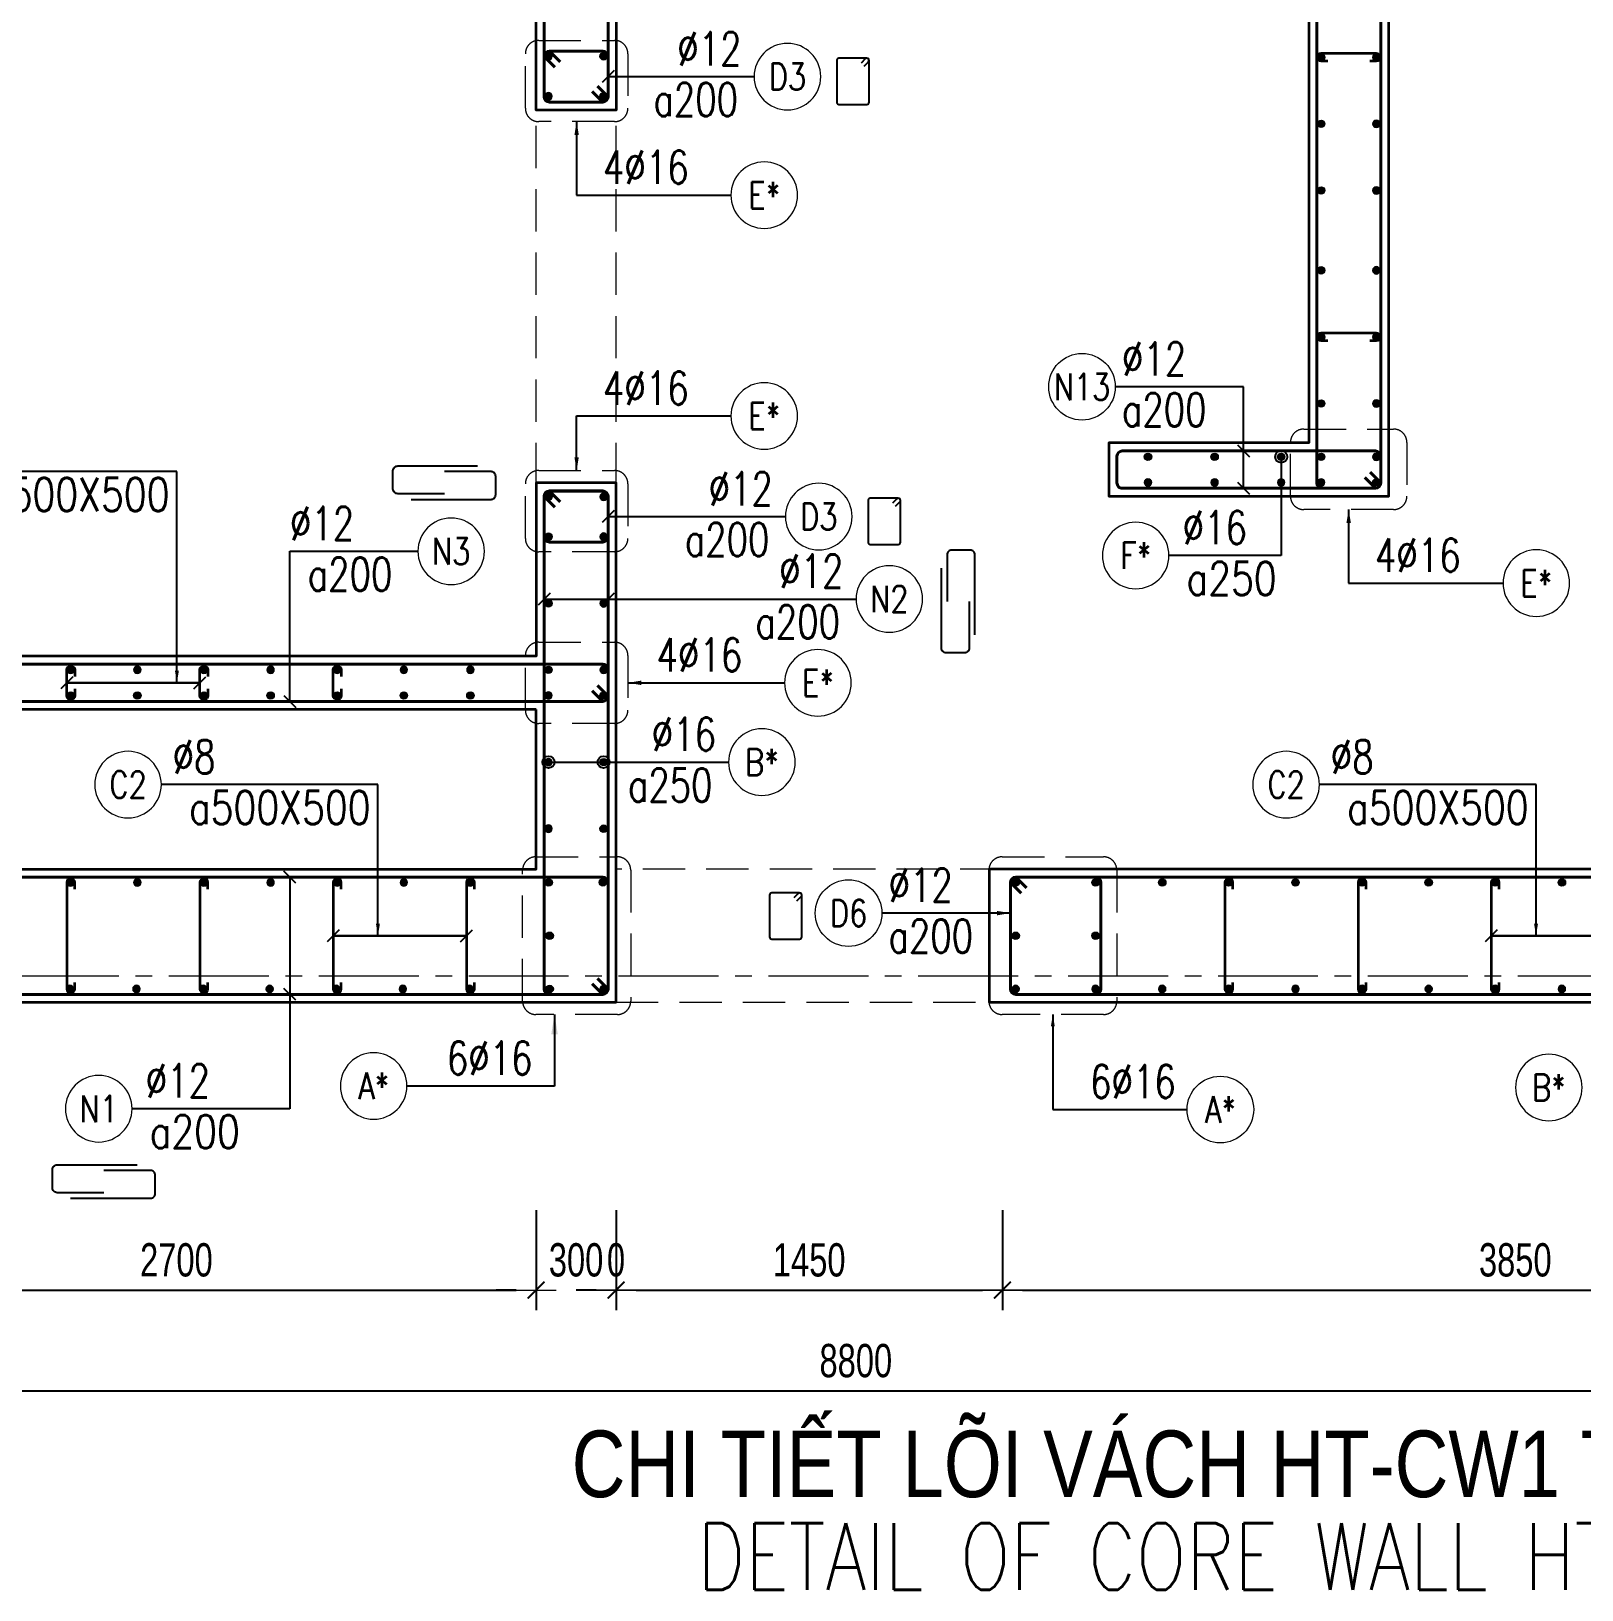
# Model space of a CAD drawing. Header units: millimetres. Extents: x 931337 to 1117500, y 19732 to 157199.
# Drawn here: x 949154 to 954974, y 106144 to 111996 of the extents above; entities that cross this region are included whole.
import ezdxf
from ezdxf.enums import TextEntityAlignment as Align

# ---------------------------------------------------------------- set-up
doc = ezdxf.new("R2010")
doc.units = ezdxf.units.MM
doc.header["$MEASUREMENT"] = 0
doc.linetypes.add('HIDDEN2', pattern=[4.7625, 3.175, -1.5875])
doc.linetypes.add('HT_Grid$0$CENTER2', pattern=[1.125, 0.75, -0.125, 0.125, -0.125])
doc.layers.get('0').update_dxf_attribs({"lineweight": 20})
doc.layers.get('Defpoints').update_dxf_attribs({"color": 151, "lineweight": 9})
for name, color, linetype, lineweight in [('HT_Grid$0$NDC_S_AXIS', 5, 'HT_Grid$0$CENTER2', 13), ('KC-LEADER', 153, 'Continuous', 18), ('KC-THEP', 6, 'Continuous', 40), ('NDC_S_ANNO', 7, 'Continuous', 20), ('NDC_S_BEAM', 3, 'HIDDEN2', 20), ('NDC_S_DIM', 1, 'Continuous', 15), ('NDC_S_ENG TITLE', 3, 'Continuous', 20), ('NDC_S_HIDDEN', 8, 'HIDDEN2', 13), ('NDC_S_LEADER', 1, 'Continuous', 15), ('NDC_S_REBAR', 4, 'Continuous', 35), ('NDC_S_STIRRUP', 4, 'Continuous', 40), ('NDC_S_TEXT SYMBOL', 7, 'Continuous', 20), ('NDC_S_VN TEXT', 7, 'Continuous', 20), ('NDC_S_VN TITLE', 6, 'Continuous', 35), ('NDC_S_WALL', 6, 'Continuous', 35)]:
    doc.layers.add(name, color=color, linetype=linetype, lineweight=lineweight)
doc.layers.add('Leader', color=6, linetype='Continuous')
doc.layers.add('Ligature', color=1, linetype='Continuous')
doc.styles.add('NDC_ANNO', font='', dxfattribs={"width": 0.8})
doc.styles.add('NDC_ARIAL', font='arial.ttf', dxfattribs={"width": 0.85})
doc.styles.add('NDC_DIM', font='', dxfattribs={"width": 0.75})
doc.styles.add('NDC_EN TXT', font='romans.shx', dxfattribs={"width": 0.8})
doc.styles.add('NDC_VIE TXT', font='arial.ttf', dxfattribs={"width": 0.8})
doc.styles.get('NDC_ANNO').set_extended_font_data('Dotum')
doc.styles.get('NDC_DIM').set_extended_font_data('Dotum')
doc.dimstyles.new('NDC_1-50', dxfattribs={"dimscale": 50, "dimtxt": 2.5, "dimasz": 1, "dimexe": 1.5, "dimexo": 0, "dimgap": 0.8, "dimtad": 1, "dimdec": 0, "dimdsep": 46, "dimtxsty": 'NDC_ARIAL', "dimblk": 'DIMMARK', "dimcen": 49999.938995, "dimdle": 1.5, "dimclrd": 1, "dimclre": 1, "dimclrt": 3, "dimadec": 0, "dimazin": 0, "dimtfac": 1, "dimtdec": 0, "dimtix": 1, "dimtmove": 2, "dimatfit": 3, "dimfxl": 1, "dimarcsym": 0})
doc.dimstyles.new('NDC_dim_30', dxfattribs={"dimscale": 30, "dimtxt": 2.5, "dimasz": 1.5, "dimexe": 1.5, "dimexo": 2.5, "dimgap": 1, "dimtad": 1, "dimdec": 0, "dimzin": 0, "dimdsep": 46, "dimtxsty": 'NDC_DIM', "dimblk": 'DIMMARK', "dimcen": 0.09, "dimdle": 1.2, "dimclrd": 1, "dimclre": 1, "dimclrt": 3, "dimadec": 0, "dimazin": 0, "dimtfac": 1, "dimtdec": 0, "dimtix": 1, "dimtofl": 0, "dimtmove": 0, "dimatfit": 3, "dimfxl": 6, "dimfxlon": 1, "dimtolj": 1, "dimtzin": 0, "dimarcsym": 0})
doc.dimstyles.new('NDC_dim_50', dxfattribs={"dimscale": 50, "dimtxt": 2.5, "dimasz": 1.5, "dimexe": 1.5, "dimexo": 2.5, "dimgap": 1, "dimtad": 1, "dimdec": 0, "dimzin": 0, "dimdsep": 46, "dimtxsty": 'NDC_DIM', "dimblk": 'DIMMARK', "dimcen": 0.09, "dimdle": 1.2, "dimclrd": 1, "dimclre": 1, "dimclrt": 3, "dimadec": 0, "dimazin": 0, "dimtfac": 1, "dimtdec": 0, "dimtix": 1, "dimtofl": 0, "dimtmove": 0, "dimatfit": 3, "dimfxl": 6, "dimfxlon": 1, "dimtolj": 1, "dimtzin": 0, "dimarcsym": 0})

# ---------------------------------------------------------------- blocks, each defined once
blk = doc.blocks.new('THEP')
at = {"layer": 'KC-LEADER', "color": 6}
blk.add_circle((0, 0), 14, dxfattribs=at)
at = {"layer": 'KC-THEP'}
for p, q in [((-14, 0), (14, 0)), ((9.9, 9.9), (-9.9, -9.9)), ((-9.9, 9.9), (9.9, -9.9)), ((0, 14), (0, -14))]:
    blk.add_line(p, q, dxfattribs=at)
blk = doc.blocks.new('DIMMARK')
at = {"layer": 'NDC_S_DIM', "color": 1}
blk.add_line((-1.5, 0), (1, 0), dxfattribs=at)
at = {"layer": 'NDC_S_DIM', "color": 2, "const_width": 0.1}
blk.add_lwpolyline([(-0.424, -0.424), (0.424, 0.424)], dxfattribs=at)
blk = doc.blocks.new('*U10')
blk.add_circle((2.5, 0), 2.5)
at = {"layer": 'NDC_S_VN TEXT', "color": 3, "style": 'NDC_EN TXT'}
for tag, width, p in [('DK2', 0.75, (-0.85, 0.85)), ('KC2', 0.8, (-0.85, -2.97))]:
    blk.add_attdef(tag, text='', height=2.5, dxfattribs=dict(at, width=width)).set_placement(p, align=Align.RIGHT)
at = {"layer": 'NDC_S_VN TEXT', "color": 7, "style": 'NDC_EN TXT', "width": 0.8}
blk.add_attdef('SH3', text='', height=2, dxfattribs=at).set_placement((2.5, 0), align=Align.MIDDLE)
blk = doc.blocks.new('A$C72321851')
at = {"layer": 'Ligature'}
for points in [[(-60.9, -129.3), (-60.9, 170.9, -0.414214), (-43.3, 188.5), (25.8, 188.5, -0.414214), (43.4, 170.9), (43.4, -4.3)], [(-39.7, -4.3), (-39.7, -179.5, 0.414214), (-22.1, -197.1), (47, -197.1, 0.414214), (64.6, -179.5), (64.6, 120.7)]]:
    blk.add_lwpolyline(points, format="xyb", dxfattribs=at)
blk = doc.blocks.new('*U9')
blk.add_circle((2.5, 0), 2.5)
at = {"layer": 'NDC_S_VN TEXT', "color": 3, "style": 'NDC_EN TXT', "width": 0.75}
blk.add_attdef('DK2', text='', height=2.5, dxfattribs=at).set_placement((-0.85, 0.85), align=Align.RIGHT)
at = {"layer": 'NDC_S_VN TEXT', "color": 7, "style": 'NDC_EN TXT', "width": 0.8}
blk.add_attdef('SH3', text='', height=2, dxfattribs=at).set_placement((2.5, 0), align=Align.MIDDLE)
blk = doc.blocks.new('*U13')
blk.add_circle((-2.5, 0), 2.5)
at = {"layer": 'NDC_S_VN TEXT', "color": 3, "style": 'NDC_EN TXT', "width": 0.75}
blk.add_attdef('DK1', (0.5, 0.85), '', height=2.5, dxfattribs=at)
at = {"layer": 'NDC_S_VN TEXT', "color": 7, "style": 'NDC_EN TXT', "width": 0.8}
blk.add_attdef('SH2', text='', height=2, dxfattribs=at).set_placement((-2.5, 0), align=Align.MIDDLE)
blk = doc.blocks.new('*U11')
blk.add_circle((-2.5, 0), 2.5)
at = {"layer": 'NDC_S_VN TEXT', "color": 3, "style": 'NDC_EN TXT', "width": 0.75}
for tag, p in [('DK1', (0.5, 0.85)), ('KC1', (0.5, -2.97))]:
    blk.add_attdef(tag, p, '', height=2.5, dxfattribs=at)
at = {"layer": 'NDC_S_VN TEXT', "color": 7, "style": 'NDC_EN TXT', "width": 0.8}
blk.add_attdef('SH2', text='', height=2, dxfattribs=at).set_placement((-2.5, 0), align=Align.MIDDLE)
blk = doc.blocks.new('*D1133')
at = {"layer": 'Defpoints', "color": 0, "transparency": 16777216}
for p in [(948349.2, 108931.1), (951049.2, 108931.1), (951049.2, 107269.1)]:
    blk.add_point(p, dxfattribs=at)
at = {"layer": 'NDC_S_DIM', "color": 1, "lineweight": -2, "transparency": 16777216}
for p, q in [((948349.2, 107569.1), (948349.2, 107194.1)), ((951049.2, 107569.1), (951049.2, 107194.1)), ((948424.2, 107269.1), (950974.2, 107269.1))]:
    blk.add_line(p, q, dxfattribs=at)
at = {"layer": 'NDC_S_DIM', "color": 1, "lineweight": -2, "transparency": 16777216, "xscale": 75, "yscale": 75, "zscale": 75, "rotation": 180}
blk.add_blockref('DIMMARK', (948349.2, 107269.1), dxfattribs=at)
at = {"layer": 'NDC_S_DIM', "color": 1, "lineweight": -2, "transparency": 16777216, "xscale": 75, "yscale": 75, "zscale": 75}
blk.add_blockref('DIMMARK', (951049.2, 107269.1), dxfattribs=at)
at = {"layer": 'NDC_S_DIM', "color": 3, "transparency": 16777216, "insert": (949699.2, 107381.7), "char_height": 125, "attachment_point": 5, "style": 'NDC_DIM'}
blk.add_mtext('\\A1;2700', dxfattribs=at)
blk = doc.blocks.new('*D1134')
at = {"layer": 'Defpoints', "color": 0, "transparency": 16777216}
for p in [(951049.2, 108931.1), (951349.2, 108931.1), (951349.2, 107269.1)]:
    blk.add_point(p, dxfattribs=at)
at = {"layer": 'NDC_S_DIM', "color": 1, "lineweight": -2, "transparency": 16777216}
for p, q in [((951049.2, 107569.1), (951049.2, 107194.1)), ((951349.2, 107569.1), (951349.2, 107194.1)), ((950974.2, 107269.1), (950899.2, 107269.1)), ((951424.2, 107269.1), (951499.2, 107269.1))]:
    blk.add_line(p, q, dxfattribs=at)
at = {"layer": 'NDC_S_DIM', "color": 1, "lineweight": -2, "transparency": 16777216, "xscale": 75, "yscale": 75, "zscale": 75}
blk.add_blockref('DIMMARK', (951049.2, 107269.1), dxfattribs=at)
at = {"layer": 'NDC_S_DIM', "color": 1, "lineweight": -2, "transparency": 16777216, "xscale": 75, "yscale": 75, "zscale": 75, "rotation": 180}
blk.add_blockref('DIMMARK', (951349.2, 107269.1), dxfattribs=at)
at = {"layer": 'NDC_S_DIM', "color": 3, "transparency": 16777216, "insert": (951199.2, 107381.7), "char_height": 125, "attachment_point": 5, "style": 'NDC_DIM'}
blk.add_mtext('\\A1;300', dxfattribs=at)
blk = doc.blocks.new('*D1135')
at = {"layer": 'Defpoints', "color": 0, "transparency": 16777216}
for p in [(951349.2, 108931.1), (951349.2, 108931.1), (951349.2, 107269.1)]:
    blk.add_point(p, dxfattribs=at)
at = {"layer": 'NDC_S_DIM', "color": 1, "lineweight": -2, "transparency": 16777216}
for p, q in [((951349.2, 107569.1), (951349.2, 107194.1)), ((951349.2, 107569.1), (951349.2, 107194.1)), ((951274.2, 107269.1), (951199.2, 107269.1)), ((951424.2, 107269.1), (951499.2, 107269.1))]:
    blk.add_line(p, q, dxfattribs=at)
at = {"layer": 'NDC_S_DIM', "color": 1, "lineweight": -2, "transparency": 16777216, "xscale": 75, "yscale": 75, "zscale": 75}
blk.add_blockref('DIMMARK', (951349.2, 107269.1), dxfattribs=at)
at = {"layer": 'NDC_S_DIM', "color": 1, "lineweight": -2, "transparency": 16777216, "xscale": 75, "yscale": 75, "zscale": 75, "rotation": 180}
blk.add_blockref('DIMMARK', (951349.2, 107269.1), dxfattribs=at)
at = {"layer": 'NDC_S_DIM', "color": 3, "transparency": 16777216, "insert": (951349.2, 107381.7), "char_height": 125, "attachment_point": 5, "style": 'NDC_DIM'}
blk.add_mtext('\\A1;0', dxfattribs=at)
blk = doc.blocks.new('*D1136')
at = {"layer": 'Defpoints', "color": 0, "transparency": 16777216}
for p in [(951349.2, 108931.1), (952799.2, 108431.1), (952799.2, 107269.1)]:
    blk.add_point(p, dxfattribs=at)
at = {"layer": 'NDC_S_DIM', "color": 1, "lineweight": -2, "transparency": 16777216}
for p, q in [((951349.2, 107569.1), (951349.2, 107194.1)), ((952799.2, 107569.1), (952799.2, 107194.1)), ((951424.2, 107269.1), (952724.2, 107269.1))]:
    blk.add_line(p, q, dxfattribs=at)
at = {"layer": 'NDC_S_DIM', "color": 1, "lineweight": -2, "transparency": 16777216, "xscale": 75, "yscale": 75, "zscale": 75, "rotation": 180}
blk.add_blockref('DIMMARK', (951349.2, 107269.1), dxfattribs=at)
at = {"layer": 'NDC_S_DIM', "color": 1, "lineweight": -2, "transparency": 16777216, "xscale": 75, "yscale": 75, "zscale": 75}
blk.add_blockref('DIMMARK', (952799.2, 107269.1), dxfattribs=at)
at = {"layer": 'NDC_S_DIM', "color": 3, "transparency": 16777216, "insert": (952074.2, 107381.7), "char_height": 125, "attachment_point": 5, "style": 'NDC_DIM'}
blk.add_mtext('\\A1;1450', dxfattribs=at)
blk = doc.blocks.new('*D1137')
at = {"layer": 'Defpoints', "color": 0, "transparency": 16777216}
for p in [(956649.2, 108931.1), (952799.2, 108431.1), (956649.2, 107269.1)]:
    blk.add_point(p, dxfattribs=at)
at = {"layer": 'NDC_S_DIM', "color": 1, "lineweight": -2, "transparency": 16777216}
for p, q in [((952799.2, 107569.1), (952799.2, 107194.1)), ((956649.2, 107569.1), (956649.2, 107194.1)), ((952874.2, 107269.1), (956574.2, 107269.1))]:
    blk.add_line(p, q, dxfattribs=at)
at = {"layer": 'NDC_S_DIM', "color": 1, "lineweight": -2, "transparency": 16777216, "xscale": 75, "yscale": 75, "zscale": 75, "rotation": 180}
blk.add_blockref('DIMMARK', (952799.2, 107269.1), dxfattribs=at)
at = {"layer": 'NDC_S_DIM', "color": 1, "lineweight": -2, "transparency": 16777216, "xscale": 75, "yscale": 75, "zscale": 75}
blk.add_blockref('DIMMARK', (956649.2, 107269.1), dxfattribs=at)
at = {"layer": 'NDC_S_DIM', "color": 3, "transparency": 16777216, "insert": (954724.2, 107381.7), "char_height": 125, "attachment_point": 5, "style": 'NDC_DIM'}
blk.add_mtext('\\A1;3850', dxfattribs=at)
blk = doc.blocks.new('*D1142')
at = {"layer": 'Defpoints', "color": 0, "transparency": 16777216}
for p in [(956649.2, 108449.4), (947849.2, 108431.1), (956649.2, 106890.8)]:
    blk.add_point(p, dxfattribs=at)
at = {"layer": 'NDC_S_DIM', "color": 1, "lineweight": -2, "transparency": 16777216}
for p, q in [((947849.2, 107190.8), (947849.2, 106815.8)), ((956649.2, 107190.8), (956649.2, 106815.8)), ((947924.2, 106890.8), (956574.2, 106890.8))]:
    blk.add_line(p, q, dxfattribs=at)
at = {"layer": 'NDC_S_DIM', "color": 1, "lineweight": -2, "transparency": 16777216, "xscale": 75, "yscale": 75, "zscale": 75, "rotation": 180}
blk.add_blockref('DIMMARK', (947849.2, 106890.8), dxfattribs=at)
at = {"layer": 'NDC_S_DIM', "color": 1, "lineweight": -2, "transparency": 16777216, "xscale": 75, "yscale": 75, "zscale": 75}
blk.add_blockref('DIMMARK', (956649.2, 106890.8), dxfattribs=at)
at = {"layer": 'NDC_S_DIM', "color": 3, "transparency": 16777216, "insert": (952249.2, 107003.4), "char_height": 125, "attachment_point": 5, "style": 'NDC_DIM'}
blk.add_mtext('\\A1;8800', dxfattribs=at)
blk = doc.blocks.new('Drawing name_symbol')
at = {"layer": 'NDC_S_ENG TITLE', "style": 'NDC_EN TXT', "width": 0.8}
blk.add_attdef('SECTDET1', text='', height=5, dxfattribs=at).set_placement((0, 1.01), align=Align.CENTER)
at = {"layer": 'NDC_S_TEXT SYMBOL', "lineweight": 25, "style": 'NDC_ANNO', "width": 0.8}
blk.add_attdef('SSCALE', text='', height=2.5, dxfattribs=at).set_placement((0, -4), align=Align.CENTER)
at = {"layer": 'NDC_S_VN TITLE', "style": 'NDC_VIE TXT', "width": 0.8}
blk.add_attdef('SECTDET2', text='', height=5, dxfattribs=at).set_placement((0, 7.97), align=Align.CENTER)

msp = doc.modelspace()

# ---------------------------------------------------------------- linework, layer by layer
at = {"layer": 'HT_Grid$0$NDC_S_AXIS', "ltscale": 500}
msp.add_line((945733.645, 108449.387), (961980.099, 108449.387), dxfattribs=at)
at = {"layer": 'Ligature'}
for points in [[(952280.35, 111863.871), (952296.316, 111879.837, 0.66817864), (952290.543, 111893.775), (952185.914, 111893.775, 0.41421356), (952177.749, 111885.611), (952177.749, 111728.503, 0.41421356), (952185.914, 111720.338), (952290.543, 111720.338, 0.41421356), (952298.708, 111728.503), (952298.707, 111885.611, 0.66817864), (952284.769, 111891.384), (952268.803, 111875.418)], [(952398.05, 110211.986), (952414.016, 110227.951, 0.66817864), (952408.243, 110241.89), (952303.614, 110241.89, 0.41421356), (952295.449, 110233.725), (952295.449, 110076.617, 0.41421356), (952303.614, 110068.452), (952408.243, 110068.452, 0.41421356), (952416.408, 110076.617), (952416.408, 110233.725, 0.66817864), (952402.469, 110239.498), (952386.503, 110223.532)], [(952028.071, 108730.142), (952044.037, 108746.108, 0.66817864), (952038.264, 108760.046), (951933.635, 108760.046, 0.41421356), (951925.47, 108751.882), (951925.47, 108594.774, 0.41421356), (951933.635, 108586.609), (952038.264, 108586.609, 0.41421356), (952046.429, 108594.774), (952046.429, 108751.882, 0.66817864), (952032.49, 108757.655), (952016.525, 108741.689)]]:
    msp.add_lwpolyline(points, format="xyb", dxfattribs=at)
at = {"layer": 'NDC_S_BEAM', "ltscale": 50}
for p, q in [((951049.189, 110291.082), (951049.189, 111691.082)), ((951349.189, 110291.082), (951349.189, 111691.082)), ((952799.189, 108849.387), (951349.217, 108849.387)), ((951349.217, 108349.387), (952799.189, 108349.387))]:
    msp.add_line(p, q, dxfattribs=at)
at = {"layer": 'NDC_S_HIDDEN', "ltscale": 50}
for points in [[(951058.922, 111960.916), (951343.678, 111960.916, -0.41421356), (951393.678, 111910.916), (951393.678, 111705.909, -0.41421356), (951343.678, 111655.909), (951058.922, 111655.909, -0.41421356), (951008.922, 111705.909), (951008.922, 111910.916, -0.41421356)], [(953930.236, 110501.643), (954267.446, 110501.643, -0.41421356), (954317.446, 110451.643), (954317.446, 110249.387, -0.41421356), (954267.446, 110199.387), (953930.236, 110199.387, -0.41421356), (953880.236, 110249.387), (953880.236, 110451.643, -0.41421356)], [(951058.922, 110346.086), (951343.678, 110346.086, -0.41421356), (951393.678, 110296.086), (951393.678, 110091.078, -0.41421356), (951343.678, 110041.078), (951058.922, 110041.078, -0.41421356), (951008.922, 110091.078), (951008.922, 110296.086, -0.41421356)], [(951058.922, 109701.369), (951343.678, 109701.369, -0.41421356), (951393.678, 109651.369), (951393.678, 109446.361, -0.41421356), (951343.678, 109396.361), (951058.922, 109396.361, -0.41421356), (951008.922, 109446.361), (951008.922, 109651.369, -0.41421356)], [(951048.508, 108895.63), (951354.283, 108895.63, -0.41421356), (951404.283, 108845.63), (951404.283, 108353.708, -0.41421356), (951354.283, 108303.708), (951048.508, 108303.708, -0.41421356), (950998.508, 108353.708), (950998.508, 108845.63, -0.41421356)], [(952798.479, 108895.63), (953178.773, 108895.63, -0.41421356), (953228.773, 108845.63), (953228.773, 108353.708, -0.41421356), (953178.773, 108303.708), (952798.479, 108303.708, -0.41421356), (952748.479, 108353.708), (952748.479, 108845.63, -0.41421356)]]:
    msp.add_lwpolyline(points, format="xyb", close=True, dxfattribs=at)
at = {"layer": 'NDC_S_REBAR'}
for points in [[(954020.677, 111882.539), (953995.677, 111882.539, -1), (953995.677, 111912.539), (954202.701, 111912.539, -1), (954202.701, 111882.539), (954177.701, 111882.539)], [(954020.677, 110832.539), (953995.677, 110832.539, -1), (953995.677, 110862.539), (954202.701, 110862.539, -1), (954202.701, 110832.539), (954177.701, 110832.539)], [(949317.701, 109526.236), (949317.701, 109501.236, -1), (949287.701, 109501.236), (949287.701, 109597.539, -1), (949317.701, 109597.539), (949317.701, 109572.539)], [(949817.701, 109526.236), (949817.701, 109501.236, -1), (949787.701, 109501.236), (949787.701, 109597.539, -1), (949817.701, 109597.539), (949817.701, 109572.539)], [(950317.701, 109526.236), (950317.701, 109501.236, -1), (950287.701, 109501.236), (950287.701, 109597.539, -1), (950317.701, 109597.539), (950317.701, 109572.539)], [(949317.701, 108774.387), (949317.701, 108799.387, 1), (949287.701, 108799.387), (949287.701, 108399.387, 1), (949317.701, 108399.387), (949317.701, 108424.387)], [(949817.701, 108774.387), (949817.701, 108799.387, 1), (949787.701, 108799.387), (949787.701, 108399.387, 1), (949817.701, 108399.387), (949817.701, 108424.387)], [(950317.701, 108774.387), (950317.701, 108799.387, 1), (950287.701, 108799.387), (950287.701, 108399.387, 1), (950317.701, 108399.387), (950317.701, 108424.387)], [(950817.701, 108774.387), (950817.701, 108799.387, 1), (950787.701, 108799.387), (950787.701, 108399.387, 1), (950817.701, 108399.387), (950817.701, 108424.387)], [(953664.189, 108774.387), (953664.189, 108799.387, 1), (953634.189, 108799.387), (953634.189, 108399.387, 1), (953664.189, 108399.387), (953664.189, 108424.387)], [(954164.189, 108774.387), (954164.189, 108799.387, 1), (954134.189, 108799.387), (954134.189, 108399.387, 1), (954164.189, 108399.387), (954164.189, 108424.387)], [(954664.189, 108774.387), (954664.189, 108799.387, 1), (954634.189, 108799.387), (954634.189, 108399.387, 1), (954664.189, 108399.387), (954664.189, 108424.387)]]:
    msp.add_lwpolyline(points, format="xyb", dxfattribs=at)
at = {"layer": 'NDC_S_STIRRUP'}
for points in [[(954179.189, 110339.387), (954219.189, 110299.387, -0.41421356), (954199.189, 110279.387), (953999.189, 110279.387, -0.41421356), (953979.189, 110299.387), (953979.189, 117499.387, -0.41421356), (953999.189, 117519.387), (954199.189, 117519.387, -0.41421356), (954219.189, 117499.387), (954219.189, 110299.387, -0.41421356), (954199.189, 110279.387), (954159.189, 110319.387)], [(951279.217, 111789.387), (951319.217, 111749.387, -0.41421356), (951299.217, 111729.387), (951099.217, 111729.387, -0.41421356), (951079.217, 111749.387), (951079.217, 112949.387, -0.41421356), (951099.217, 112969.387), (951299.217, 112969.387, -0.41421356), (951319.217, 112949.387), (951319.217, 111749.387, -0.41421356), (951299.217, 111729.387), (951259.217, 111769.387)], [(951119.189, 111860.357), (951079.189, 111900.357, -0.41421356), (951099.189, 111920.357), (951299.189, 111920.357, -0.41421356), (951319.189, 111900.357), (951319.189, 111749.387, -0.41421356), (951299.189, 111729.387), (951099.189, 111729.387, -0.41421356), (951079.189, 111749.387), (951079.189, 111900.357, -0.41421356), (951099.189, 111920.357), (951139.189, 111880.357)], [(954159.189, 110319.387), (954199.189, 110279.387, 0.41421356), (954219.189, 110299.387), (954219.189, 110399.387, 0.41421356), (954199.189, 110419.387), (953249.189, 110419.387, 0.41421356), (953229.189, 110399.387), (953229.189, 110299.387, 0.41435759), (953249.189, 110279.387), (954199.189, 110279.387, 0.41421356), (954219.189, 110299.387), (954179.189, 110339.387)], [(951119.189, 110208.472), (951079.189, 110248.472, -0.41421356), (951099.189, 110268.472), (951299.189, 110268.472, -0.41421356), (951319.189, 110248.472), (951319.189, 110097.502, -0.41421356), (951299.189, 110077.502), (951099.189, 110077.502, -0.41421356), (951079.189, 110097.502), (951079.189, 110248.472, -0.41421356), (951099.189, 110268.472), (951139.189, 110228.472)], [(951279.217, 108439.387), (951319.217, 108399.387, -0.41421356), (951299.217, 108379.387), (951099.217, 108379.387, -0.41421356), (951079.217, 108399.387), (951079.217, 110249.387, -0.41421356), (951099.217, 110269.387), (951299.217, 110269.387, -0.41421356), (951319.217, 110249.387), (951319.217, 108399.387, -0.41421356), (951299.217, 108379.387), (951259.217, 108419.387)], [(951259.189, 109519.387), (951299.189, 109479.387, 0.41421356), (951319.189, 109499.387), (951319.189, 109599.387, 0.41421356), (951299.189, 109619.387), (947899.189, 109619.387, 0.41421356), (947879.189, 109599.387), (947879.189, 109499.387, 0.41435759), (947899.189, 109479.387), (951299.189, 109479.387, 0.41421356), (951319.189, 109499.387), (951279.189, 109539.387)], [(947939.189, 108779.387), (947899.189, 108819.387, 0.41421356), (947879.189, 108799.387), (947879.189, 108399.387, 0.41421356), (947899.189, 108379.387), (951299.217, 108379.387, 0.41421356), (951319.217, 108399.387), (951319.217, 108799.387, 0.41421356), (951299.217, 108819.387), (947899.189, 108819.387, 0.41421356), (947879.189, 108799.387), (947919.189, 108759.387)], [(960259.189, 108779.387), (960299.189, 108819.387, -0.41421356), (960319.189, 108799.387), (960319.189, 108399.387, -0.41421356), (960299.189, 108379.387), (952849.189, 108379.387, -0.41421356), (952829.189, 108399.387), (952829.189, 108799.387, -0.41421356), (952849.189, 108819.387), (960299.189, 108819.387, -0.41421356), (960319.189, 108799.387), (960279.189, 108759.387)], [(952889.189, 108779.387), (952849.189, 108819.387, 0.41421356), (952829.189, 108799.387), (952829.189, 108399.387, 0.41421356), (952849.189, 108379.387), (953149.189, 108379.387, 0.41421356), (953169.189, 108399.387), (953169.189, 108799.387, 0.41421356), (953149.189, 108819.387), (952849.189, 108819.387, 0.41421356), (952829.189, 108799.387), (952869.189, 108759.387)]]:
    msp.add_lwpolyline(points, format="xyb", dxfattribs=at)
at = {"layer": 'NDC_S_WALL'}
for points in [[(955299.189, 117549.387), (950049.189, 117549.387), (950049.189, 117049.387), (952249.189, 117049.387), (952249.189, 115349.387), (948349.189, 115349.387), (948349.189, 117049.387), (949249.189, 117049.387), (949249.189, 117549.387), (947849.189, 117549.387), (947849.189, 108349.387), (951349.189, 108349.387), (951349.189, 110299.387), (951049.189, 110299.387), (951049.189, 109649.387), (948349.189, 109649.387), (948349.189, 115049.387), (951049.189, 115049.387), (951049.189, 114399.387), (951349.189, 114399.387), (951349.189, 115049.387), (952549.189, 115049.387), (952549.189, 117049.387)], [(952549.189, 117049.387), (953949.189, 117049.387), (953949.189, 110449.387), (953199.189, 110449.387), (953199.189, 110249.387), (954249.189, 110249.387), (954249.189, 114849.387), (957049.189, 114849.387), (957049.189, 108849.387), (952749.189, 108849.387), (952749.189, 108349.387), (960349.206, 108349.387)], [(951049.189, 109449.387), (948349.189, 109449.387), (948349.189, 108849.387), (951049.189, 108849.387), (951049.189, 109449.387)]]:
    msp.add_lwpolyline(points, dxfattribs=at)
msp.add_lwpolyline([(951049.189, 112999.387), (951349.189, 112999.387), (951349.189, 111699.387), (951049.189, 111699.387)], close=True, dxfattribs=at)

# ---------------------------------------------------------------- block references
at = {"layer": 'KC-THEP', "xscale": -1}
for p, rotation in [((951095.677, 111901.236), 350.3314355636191), ((954202.701, 111897.539), 170.331435563619), ((951095.677, 111751.236), 350.3314355636191), ((954202.701, 111647.539), 170.331435563619), ((954202.701, 111397.539), 170.331435563619), ((954202.701, 111097.539), 170.331435563619), ((954202.701, 110847.539), 170.331435563619), ((954202.701, 110597.539), 170.331435563619), ((954202.701, 110397.539), 170.331435563619), ((953345.677, 110301.236), 350.3314355636191), ((953595.677, 110301.236), 350.3314355636191), ((953845.677, 110301.236), 350.3314355636191), ((953995.677, 110301.236), 350.3314355636191), ((951302.701, 110247.539), 170.331435563619), ((951302.701, 110097.539), 170.331435563619), ((951302.701, 109847.539), 170.331435563619), ((949302.701, 109597.539), 170.331435563619), ((949552.701, 109597.539), 170.331435563619), ((949802.701, 109597.539), 170.331435563619), ((950052.701, 109597.539), 170.331435563619), ((950302.701, 109597.539), 170.331435563619), ((950552.701, 109597.539), 170.331435563619), ((950802.701, 109597.539), 170.331435563619), ((951302.701, 109597.539), 170.331435563619), ((951095.677, 109501.236), 350.3314355636191), ((951095.677, 109251.236), 350.3314355636191), ((951095.677, 109001.236), 350.3314355636191), ((949302.701, 108799.387), 170.331435563619), ((949552.701, 108799.387), 170.331435563619), ((949802.701, 108799.387), 170.331435563619), ((950052.701, 108799.387), 170.331435563619), ((950302.701, 108799.387), 170.331435563619), ((950552.701, 108799.387), 170.331435563619), ((950802.701, 108799.387), 170.331435563619), ((949299.189, 108399.387), 170.331435563619), ((949549.189, 108399.387), 170.331435563619), ((949799.189, 108399.387), 170.331435563619), ((950049.189, 108399.387), 170.331435563619), ((950299.189, 108399.387), 170.331435563619), ((950549.189, 108399.387), 170.331435563619), ((950799.189, 108399.387), 170.331435563619), ((952849.189, 108399.387), 170.331435563619), ((953149.189, 108399.387), 170.331435563619), ((953399.189, 108399.387), 170.331435563619), ((953649.189, 108399.387), 170.331435563619), ((953899.189, 108399.387), 170.331435563619), ((954149.189, 108399.387), 170.331435563619), ((954399.189, 108399.387), 170.331435563619), ((954649.189, 108399.387), 170.331435563619), ((954899.189, 108399.387), 170.331435563619)]:
    msp.add_blockref('THEP', p, dxfattribs=dict(at, rotation=rotation))
at = {"layer": 'KC-THEP'}
for p, rotation in [((951302.701, 111901.236), 9.668564436380946), ((953995.677, 111897.539), 189.6685644363809), ((951302.701, 111751.236), 9.668564436380946), ((953995.677, 111647.539), 189.6685644363809), ((953995.677, 111397.539), 189.6685644363809), ((953995.677, 111097.539), 189.6685644363809), ((953995.677, 110847.539), 189.6685644363809), ((953995.677, 110597.539), 189.6685644363809), ((953345.677, 110397.539), 189.6685644363809), ((953595.677, 110397.539), 189.6685644363809), ((953845.677, 110397.539), 189.6685644363809), ((953995.677, 110397.539), 189.6685644363809), ((954202.701, 110301.236), 9.66856443638095), ((951095.677, 110247.539), 189.6685644363809), ((951095.677, 110097.539), 189.6685644363809), ((951095.677, 109847.539), 189.6685644363809), ((951095.677, 109597.539), 189.6685644363809), ((949302.701, 109501.236), 9.668564436380946), ((949552.701, 109501.236), 9.668564436380946), ((949802.701, 109501.236), 9.668564436380946), ((950052.701, 109501.236), 9.668564436380946), ((950302.701, 109501.236), 9.668564436380946), ((950552.701, 109501.236), 9.668564436380946), ((950802.701, 109501.236), 9.668564436380946), ((951302.701, 109501.236), 9.66856443638095), ((951302.701, 109251.236), 9.66856443638095), ((951302.701, 109001.236), 9.66856443638095), ((951096.385, 108799.387), 189.6685644363809), ((951300.006, 108800.004), 189.6685644363809), ((952849.189, 108799.387), 9.668564436380946), ((953149.189, 108799.387), 9.668564436380946), ((953399.189, 108799.387), 9.668564436380946), ((953649.189, 108799.387), 9.668564436380946), ((953899.189, 108799.387), 9.668564436380946), ((954149.189, 108799.387), 9.668564436380946), ((954399.189, 108799.387), 9.668564436380946), ((954649.189, 108799.387), 9.668564436380946), ((954899.189, 108799.387), 9.668564436380946), ((951099.898, 108599.387), 189.6685644363809), ((952849.189, 108599.387), 9.668564436380946), ((953149.189, 108599.387), 9.668564436380946), ((951099.898, 108399.387), 189.6685644363809), ((951303.518, 108400.004), 189.6685644363809)]:
    msp.add_blockref('THEP', p, dxfattribs=dict(at, rotation=rotation))
at = {"layer": 'Leader', "xscale": -1, "rotation": 270.0000000000001}
for p in [(950709.162, 110298.571), (949431.294, 107674.433)]:
    msp.add_blockref('A$C72321851', p, dxfattribs=at)
at = {"layer": 'Leader', "xscale": -1}
msp.add_blockref('A$C72321851', (952634.946, 109858.823), dxfattribs=at)
at = {"layer": 'NDC_S_ANNO'}
ref = msp.add_blockref('Drawing name_symbol', (953759.27, 106093.09), dxfattribs=dict(at, xscale=50, yscale=50, zscale=50))
ref.add_attrib('SECTDET1', 'DETAIL OF CORE WALL HT-CW1', dxfattribs={"layer": 'NDC_S_ENG TITLE', "height": 250, "style": 'NDC_EN TXT', "width": 0.8}).set_placement((953759.27, 106143.653), align=Align.CENTER)
ref.add_attrib('SECTDET2', 'CHI TIẾT LÕI VÁCH HT-CW1 TẦNG B1F', dxfattribs={"layer": 'NDC_S_VN TITLE', "height": 250, "style": 'NDC_VIE TXT', "width": 0.8}).set_placement((953759.27, 106491.622), align=Align.CENTER)
at = {"layer": 'NDC_S_VN TEXT'}
ref = msp.add_blockref('*U11', (951867.426, 111824.872), dxfattribs=dict(at, xscale=-50, yscale=50, zscale=50))
ref.add_attrib('SH2', 'D3', dxfattribs={"color": 7, "height": 100, "style": 'NDC_EN TXT', "width": 0.8}).set_placement((951992.426, 111824.872), align=Align.MIDDLE)
ref.add_attrib('DK1', '%%C12', (951579.033, 111867.148), dxfattribs={"color": 3, "height": 125, "style": 'NDC_EN TXT', "width": 0.75})
ref.add_attrib('KC1', 'a200', (951489.747, 111676.245), dxfattribs={"color": 3, "height": 125, "style": 'NDC_EN TXT', "width": 0.75})
ref = msp.add_blockref('*U13', (951780.61, 111379.858), dxfattribs=dict(at, xscale=-50, yscale=50, zscale=50))
ref.add_attrib('SH2', 'E*', dxfattribs={"color": 7, "height": 100, "style": 'NDC_EN TXT', "width": 0.8}).set_placement((951905.61, 111379.858), align=Align.MIDDLE)
ref.add_attrib('DK1', '4%%C16', (951300.253, 111422.133), dxfattribs={"color": 3, "height": 125, "style": 'NDC_EN TXT', "width": 0.75})
at = {"layer": 'NDC_S_VN TEXT', "xscale": 50, "yscale": 50, "zscale": 50}
for name, p, values in [('*U11', (953223.051, 110660.407), {'SH2': 'N13', 'DK1': '%%C12', 'KC1': 'a200'}), ('*U11', (952347.044, 108684.319), {'SH2': 'D6', 'DK1': '%%C12', 'KC1': 'a200'}), ('*U9', (953492.354, 107946.803), {'SH3': 'A*', 'DK2': '6%%C16'})]:
    msp.add_blockref(name, p, dxfattribs=at).add_auto_attribs(values)
at = {"layer": 'NDC_S_VN TEXT'}
ref = msp.add_blockref('*U13', (951780.61, 110550.781), dxfattribs=dict(at, xscale=-50, yscale=50, zscale=50))
ref.add_attrib('SH2', 'E*', dxfattribs={"color": 7, "height": 100, "style": 'NDC_EN TXT', "width": 0.8}).set_placement((951905.61, 110550.781), align=Align.MIDDLE)
ref.add_attrib('DK1', '4%%C16', (951300.253, 110593.057), dxfattribs={"color": 3, "height": 125, "style": 'NDC_EN TXT', "width": 0.75})
ref = msp.add_blockref('*U10', (948888.239, 110342.162), dxfattribs=dict(at, xscale=-50, yscale=50, zscale=50))
ref.add_attrib('SH3', 'C3', dxfattribs={"color": 7, "height": 100, "style": 'NDC_EN TXT', "width": 0.8}).set_placement((948763.239, 110342.162), align=Align.MIDDLE)
ref.add_attrib('DK2', '%%c8', dxfattribs={"color": 3, "height": 125, "style": 'NDC_EN TXT', "width": 0.75}).set_placement((949091.454, 110384.437), align=Align.RIGHT)
ref.add_attrib('KC2', 'a500X500', dxfattribs={"color": 3, "height": 125, "style": 'NDC_EN TXT', "width": 0.8}).set_placement((949673.596, 110193.535), align=Align.RIGHT)
ref = msp.add_blockref('*U11', (951985.126, 110172.987), dxfattribs=dict(at, xscale=-50, yscale=50, zscale=50))
ref.add_attrib('SH2', 'D3', dxfattribs={"color": 7, "height": 100, "style": 'NDC_EN TXT', "width": 0.8}).set_placement((952110.126, 110172.987), align=Align.MIDDLE)
ref.add_attrib('DK1', '%%C12', (951696.733, 110215.262), dxfattribs={"color": 3, "height": 125, "style": 'NDC_EN TXT', "width": 0.75})
ref.add_attrib('KC1', 'a200', (951607.448, 110024.359), dxfattribs={"color": 3, "height": 125, "style": 'NDC_EN TXT', "width": 0.75})
ref = msp.add_blockref('*U11', (950605.538, 110042.717), dxfattribs=dict(at, xscale=-50, yscale=50, zscale=50))
ref.add_attrib('SH2', 'N3', dxfattribs={"color": 7, "height": 100, "style": 'NDC_EN TXT', "width": 0.8}).set_placement((950730.538, 110042.717), align=Align.MIDDLE)
ref.add_attrib('DK1', '%%C12', (950125.181, 110084.992), dxfattribs={"color": 3, "height": 125, "style": 'NDC_EN TXT', "width": 0.75})
ref.add_attrib('KC1', 'a200', (950192.146, 109894.09), dxfattribs={"color": 3, "height": 125, "style": 'NDC_EN TXT', "width": 0.75})
ref = msp.add_blockref('*U10', (953424.525, 110026.844), dxfattribs=dict(at, xscale=-50, yscale=50, zscale=50))
ref.add_attrib('SH3', 'F*', dxfattribs={"color": 7, "height": 100, "style": 'NDC_EN TXT', "width": 0.8}).set_placement((953299.525, 110026.844), align=Align.MIDDLE)
ref.add_attrib('DK2', '%%c16', dxfattribs={"color": 3, "height": 125, "style": 'NDC_EN TXT', "width": 0.75}).set_placement((953717.025, 110069.12), align=Align.RIGHT)
ref.add_attrib('KC2', 'a250', dxfattribs={"color": 3, "height": 125, "style": 'NDC_EN TXT', "width": 0.8}).set_placement((953828.93, 109878.217), align=Align.RIGHT)
ref = msp.add_blockref('*U13', (954678.15, 109923.337), dxfattribs=dict(at, xscale=-50, yscale=50, zscale=50))
ref.add_attrib('SH2', 'E*', dxfattribs={"color": 7, "height": 100, "style": 'NDC_EN TXT', "width": 0.8}).set_placement((954803.15, 109923.337), align=Align.MIDDLE)
ref.add_attrib('DK1', '4%%C16', (954197.793, 109965.612), dxfattribs={"color": 3, "height": 125, "style": 'NDC_EN TXT', "width": 0.75})
ref = msp.add_blockref('*U11', (952250.027, 109863.682), dxfattribs=dict(at, xscale=-50, yscale=50, zscale=50))
ref.add_attrib('SH2', 'N2', dxfattribs={"color": 7, "height": 100, "style": 'NDC_EN TXT', "width": 0.8}).set_placement((952375.027, 109863.682), align=Align.MIDDLE)
ref.add_attrib('DK1', '%%C12', (951961.634, 109905.957), dxfattribs={"color": 3, "height": 125, "style": 'NDC_EN TXT', "width": 0.75})
ref.add_attrib('KC1', 'a200', (951872.348, 109715.054), dxfattribs={"color": 3, "height": 125, "style": 'NDC_EN TXT', "width": 0.75})
ref = msp.add_blockref('*U13', (951981.807, 109548.865), dxfattribs=dict(at, xscale=-50, yscale=50, zscale=50))
ref.add_attrib('SH2', 'E*', dxfattribs={"color": 7, "height": 100, "style": 'NDC_EN TXT', "width": 0.8}).set_placement((952106.807, 109548.865), align=Align.MIDDLE)
ref.add_attrib('DK1', '4%%C16', (951501.45, 109591.141), dxfattribs={"color": 3, "height": 125, "style": 'NDC_EN TXT', "width": 0.75})
ref = msp.add_blockref('*U11', (951771.648, 109251.236), dxfattribs=dict(at, xscale=-50, yscale=50, zscale=50))
ref.add_attrib('SH2', 'B*', dxfattribs={"color": 7, "height": 100, "style": 'NDC_EN TXT', "width": 0.8}).set_placement((951896.648, 109251.236), align=Align.MIDDLE)
ref.add_attrib('DK1', '%%C16', (951483.255, 109293.511), dxfattribs={"color": 3, "height": 125, "style": 'NDC_EN TXT', "width": 0.75})
ref.add_attrib('KC1', 'a250', (951393.969, 109102.609), dxfattribs={"color": 3, "height": 125, "style": 'NDC_EN TXT', "width": 0.75})
ref = msp.add_blockref('*U10', (949642.677, 109166.73), dxfattribs=dict(at, xscale=-50, yscale=50, zscale=50))
ref.add_attrib('SH3', 'C2', dxfattribs={"color": 7, "height": 100, "style": 'NDC_EN TXT', "width": 0.8}).set_placement((949517.677, 109166.73), align=Align.MIDDLE)
ref.add_attrib('DK2', '%%c8', dxfattribs={"color": 3, "height": 125, "style": 'NDC_EN TXT', "width": 0.75}).set_placement((949845.891, 109209.005), align=Align.RIGHT)
ref.add_attrib('KC2', 'a500X500', dxfattribs={"color": 3, "height": 125, "style": 'NDC_EN TXT', "width": 0.8}).set_placement((950428.034, 109018.103), align=Align.RIGHT)
ref = msp.add_blockref('*U10', (953989.165, 109166.73), dxfattribs=dict(at, xscale=-50, yscale=50, zscale=50))
ref.add_attrib('SH3', 'C2', dxfattribs={"color": 7, "height": 100, "style": 'NDC_EN TXT', "width": 0.8}).set_placement((953864.165, 109166.73), align=Align.MIDDLE)
ref.add_attrib('DK2', '%%c8', dxfattribs={"color": 3, "height": 125, "style": 'NDC_EN TXT', "width": 0.75}).set_placement((954192.379, 109209.005), align=Align.RIGHT)
ref.add_attrib('KC2', 'a500X500', dxfattribs={"color": 3, "height": 125, "style": 'NDC_EN TXT', "width": 0.8}).set_placement((954774.522, 109018.103), align=Align.RIGHT)
ref = msp.add_blockref('*U9', (950564.601, 108035.389), dxfattribs=dict(at, xscale=-50, yscale=50, zscale=50))
ref.add_attrib('SH3', 'A*', dxfattribs={"color": 7, "height": 100, "style": 'NDC_EN TXT', "width": 0.8}).set_placement((950439.601, 108035.389), align=Align.MIDDLE)
ref.add_attrib('DK2', '6%%C16', dxfattribs={"color": 3, "height": 125, "style": 'NDC_EN TXT', "width": 0.75}).set_placement((951035.673, 108077.665), align=Align.RIGHT)
ref = msp.add_blockref('*U10', (954975.065, 108029.675), dxfattribs=dict(at, xscale=-50, yscale=50, zscale=50))
ref.add_attrib('SH3', 'B*', dxfattribs={"color": 7, "height": 100, "style": 'NDC_EN TXT', "width": 0.8}).set_placement((954850.065, 108029.675), align=Align.MIDDLE)
ref.add_attrib('DK2', '%%C16', dxfattribs={"color": 3, "height": 125, "style": 'NDC_EN TXT', "width": 0.75}).set_placement((955267.565, 108071.95), align=Align.RIGHT)
ref.add_attrib('KC2', 'a250', dxfattribs={"color": 3, "height": 125, "style": 'NDC_EN TXT', "width": 0.8}).set_placement((955379.47, 107881.048), align=Align.RIGHT)
ref = msp.add_blockref('*U10', (949532.716, 107949.976), dxfattribs=dict(at, xscale=-50, yscale=50, zscale=50))
ref.add_attrib('SH3', 'N1', dxfattribs={"color": 7, "height": 100, "style": 'NDC_EN TXT', "width": 0.8}).set_placement((949407.716, 107949.976), align=Align.MIDDLE)
ref.add_attrib('DK2', '%%C12', dxfattribs={"color": 3, "height": 125, "style": 'NDC_EN TXT', "width": 0.75}).set_placement((949825.216, 107992.252), align=Align.RIGHT)
ref.add_attrib('KC2', 'a200', dxfattribs={"color": 3, "height": 125, "style": 'NDC_EN TXT', "width": 0.8}).set_placement((949937.12, 107801.349), align=Align.RIGHT)

# ---------------------------------------------------------------- dimensions: what is measured, and where the dimension line sits
at = {"layer": 'NDC_S_DIM'}
for base, p1, p2, picture, middle in [((951049.189, 107269.089), (948349.189, 108931.082), (951049.189, 108931.082), '*D1133', (949699.189, 107381.673)), ((951349.189, 107269.089), (951049.189, 108931.082), (951349.189, 108931.082), '*D1134', (951199.189, 107381.673)), ((951349.217, 107269.089), (951349.189, 108931.082), (951349.217, 108931.082), '*D1135', (951349.203, 107381.673)), ((952799.189, 107269.089), (951349.217, 108931.082), (952799.189, 108431.082), '*D1136', (952074.203, 107381.673)), ((956649.189, 107269.089), (952799.189, 108431.082), (956649.189, 108931.082), '*D1137', (954724.189, 107381.673))]:
    dim = msp.add_linear_dim(base=base, p1=p1, p2=p2, dimstyle='NDC_dim_50', override={"dimtmove": 1}, dxfattribs=at)
    dim.commit()
    dim.dimension.update_dxf_attribs({"geometry": picture, "text_midpoint": middle})
dim = msp.add_linear_dim(base=(956649.189, 106890.816), p1=(947849.189, 108431.082), p2=(956649.189, 108449.387), dimstyle='NDC_dim_50', dxfattribs=at)
dim.commit()
dim.dimension.update_dxf_attribs({"geometry": '*D1142', "text_midpoint": (952249.189, 107003.401)})

# ---------------------------------------------------------------- leaders
at = {"layer": 'NDC_S_LEADER'}
for points, dimstyle, override in [([(951319.161, 111824.872), (951869.501, 111824.872)], 'NDC_dim_30', {"dimtad": 0, "dimldrblk": 'Oblique'}), ([(951201.3, 111655.909), (951201.3, 111379.858), (951782.88, 111379.858)], 'NDC_1-50', {"dimgap": 0.8, "dimtad": 0}), ([(953704.674, 110419.387), (953704.674, 110660.225), (953223.051, 110660.377)], 'NDC_dim_30', {"dimtad": 0, "dimldrblk": 'Oblique'}), ([(953704.674, 110279.387), (953704.674, 110660.225), (953223.051, 110660.225)], 'NDC_dim_30', {"dimtad": 0, "dimldrblk": 'Oblique'}), ([(951201.3, 110346.086), (951201.3, 110550.781), (951782.88, 110550.781)], 'NDC_1-50', {"dimgap": 0.8, "dimtad": 0}), ([(953845.677, 110397.539), (953845.137, 110026.663), (953424.526, 110026.663)], 'NDC_dim_30', {"dimgap": 1, "dimtad": 0, "dimldrblk": 'Origin'}), ([(949701.136, 109549.387), (949701.136, 110342.161), (948888.239, 110342.161)], 'NDC_dim_30', {"dimgap": 1, "dimtad": 0}), ([(951319.189, 110172.987), (951987.201, 110172.987)], 'NDC_dim_30', {"dimtad": 0, "dimldrblk": 'Oblique'}), ([(954098.841, 110199.387), (954098.841, 109923.337), (954680.42, 109923.337)], 'NDC_1-50', {"dimgap": 0.8, "dimtad": 0}), ([(950124.462, 109479.387), (950124.462, 110042.717), (950605.538, 110042.717)], 'NDC_dim_30', {"dimtad": 0, "dimldrblk": 'Oblique'}), ([(950124.462, 109479.387), (950124.462, 110042.717), (950605.538, 110042.717)], 'NDC_dim_30', {"dimtad": 0, "dimldrblk": 'Oblique'}), ([(951079.217, 109863.5), (952250.027, 109863.5)], 'NDC_dim_30', {"dimtad": 0, "dimldrblk": 'Oblique'}), ([(951319.217, 109863.5), (952250.027, 109863.5)], 'NDC_dim_30', {"dimtad": 0, "dimldrblk": 'Oblique'}), ([(949287.701, 109549.387), (949787.701, 109549.387)], 'NDC_dim_30', {"dimtad": 0, "dimldrblk": 'Oblique'}), ([(949787.701, 109549.387), (949287.701, 109549.387)], 'NDC_dim_30', {"dimtad": 0, "dimldrblk": 'Oblique'}), ([(951095.677, 109251.236), (951771.648, 109251.236)], 'NDC_dim_30', {"dimtad": 0, "dimldrblk": 'Origin'}), ([(951302.701, 109251.236), (951771.648, 109251.236)], 'NDC_dim_30', {"dimtad": 0, "dimldrblk": 'Origin'}), ([(950455.573, 108599.387), (950455.573, 109166.729), (949642.677, 109166.729)], 'NDC_dim_30', {"dimgap": 1, "dimtad": 0}), ([(954802.061, 108599.387), (954802.061, 109166.729), (953989.165, 109166.729)], 'NDC_dim_30', {"dimgap": 1, "dimtad": 0}), ([(950124.462, 108819.387), (950124.462, 107949.795), (949532.716, 107949.795)], 'NDC_dim_30', {"dimtad": 0, "dimldrblk": 'Oblique'}), ([(952829.189, 108684.319), (952347.044, 108684.319)], 'NDC_1-50', {"dimgap": 0.8, "dimtad": 0}), ([(950287.701, 108599.387), (950787.701, 108599.387)], 'NDC_dim_30', {"dimtad": 0, "dimldrblk": 'Oblique'}), ([(950787.701, 108599.387), (950287.701, 108599.387)], 'NDC_dim_30', {"dimtad": 0, "dimldrblk": 'Oblique'}), ([(954634.189, 108599.387), (955134.189, 108599.387)], 'NDC_dim_30', {"dimtad": 0, "dimldrblk": 'Oblique'}), ([(955134.189, 108599.387), (954634.189, 108599.387)], 'NDC_dim_30', {"dimtad": 0, "dimldrblk": 'Oblique'}), ([(950124.462, 108379.387), (950124.462, 107949.795), (949532.716, 107949.795)], 'NDC_dim_30', {"dimtad": 0, "dimldrblk": 'Oblique'}), ([(951118.365, 108303.708), (951118.365, 108035.208), (950564.602, 108035.208)], 'NDC_dim_50', {"dimgap": 1, "dimtad": 0}), ([(952988.626, 108303.708), (952988.626, 107946.803), (953492.354, 107946.803)], 'NDC_dim_30', {"dimtad": 0})]:
    msp.add_leader(points, dimstyle=dimstyle, override=override, dxfattribs=at)
msp.add_leader([(951393.678, 109548.865), (951981.807, 109548.865)], dimstyle='NDC_1-50', dxfattribs=at)

doc.saveas('drawing.dxf')
